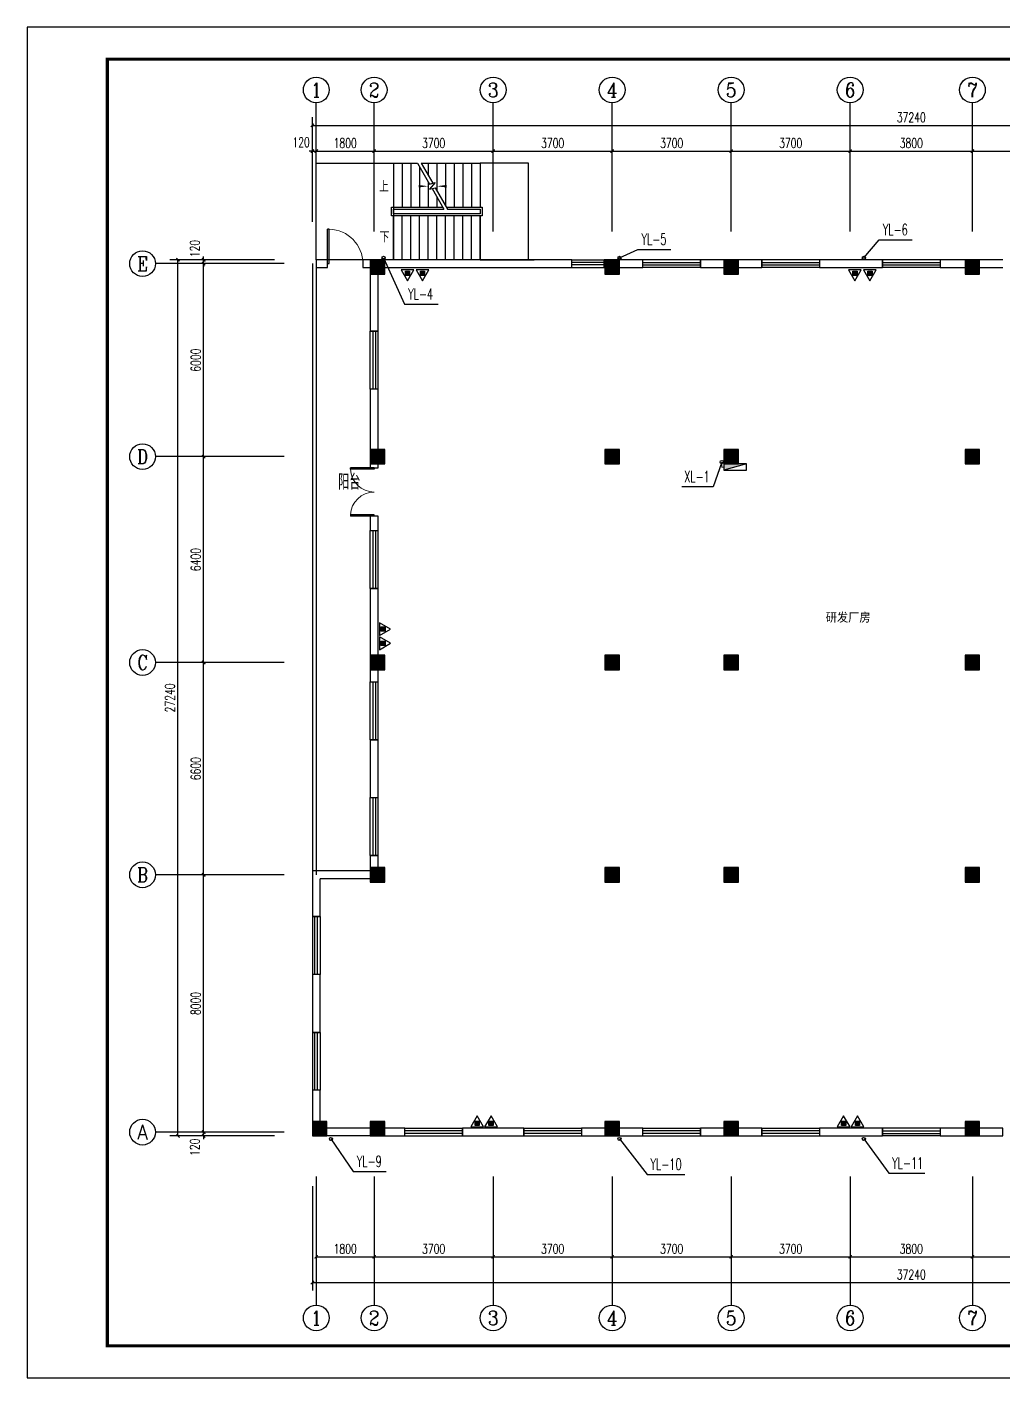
# Model space of a CAD drawing. Extents: x 343352 to 417652, y 770641 to 1036530.
# Drawn here: x 343352 to 373694, y 949831 to 991831 of the extents above; entities that cross this region are included whole.
import ezdxf
from ezdxf.enums import TextEntityAlignment as Align

# ---------------------------------------------------------------- set-up
doc = ezdxf.new("R2010")
doc.units = 0
doc.header["$LTSCALE"] = 1000
doc.header["$MEASUREMENT"] = 0
doc.linetypes.add('PHANTOM2', pattern=[1.25, 0.625, -0.125, 0.125, -0.125, 0.125, -0.125])
for name, color, linetype in [('46', 7, 'Continuous'), ('AXIS', 3, 'Continuous'), ('AXIS_TEXT', 7, 'Continuous'), ('COLUMN', 9, 'Continuous'), ('DIM_SYMB', 3, 'Continuous'), ('DIM_消防', 3, 'Continuous'), ('DIM_雨水', 3, 'Continuous'), ('EQUIP_消火栓', 7, 'Continuous'), ('EQUIP_消防', 7, 'Continuous'), ('PUB_HATCH', 8, 'Continuous'), ('PUB_TEXT', 7, 'Continuous'), ('PUB_TITLE', 4, 'Continuous'), ('STAIR', 2, 'Continuous'), ('VPIPE-消防', 1, 'Continuous'), ('VPIPE-雨水', 4, 'Continuous'), ('WALL', 9, 'Continuous'), ('WINDOW', 4, 'Continuous')]:
    doc.layers.add(name, color=color, linetype=linetype)
doc.layers.add('PIPE-消防', color=1, linetype='PHANTOM2', lineweight=50)
doc.styles.add('-黑体', font='msyh.ttf', dxfattribs={"width": 0.8})
doc.styles.add('_TCH_AXIS', font='COMPLEX', dxfattribs={"bigfont": 'GBCBIG'})
doc.styles.add('_TCH_DIM', font='SIMPLEX', dxfattribs={"bigfont": 'GBCBIG'})
doc.styles.add('_TCH_DIM_T3', font='SIMPLEX', dxfattribs={"width": 0.705882, "bigfont": 'GBCBIG'})
doc.styles.add('_TWT_SERIAL', font='COMPLEX', dxfattribs={"width": 0.8, "height": 3.5, "bigfont": 'HZTXT'})
doc.styles.add('COMPLEX', font='COMPLEX')
doc.styles.get("Standard").update_dxf_attribs({"font": 'gbenor.shx', "bigfont": 'gbcbig.shx'})
doc.dimstyles.new('_TCH_ARCH&&100', dxfattribs={"dimtxt": 297.5, "dimasz": 100, "dimexe": 250, "dimexo": 300, "dimgap": 100, "dimtad": 1, "dimdec": 0, "dimzin": 0, "dimdsep": 46, "dimtxsty": '_TCH_DIM_T3', "dimblk": 'ARCHTICK', "dimcen": 0.09, "dimclrt": 7, "dimazin": 2, "dimtfac": 1, "dimtdec": 0, "dimtix": 1, "dimtmove": 2, "dimatfit": 3, "dimfxl": 0, "dimtolj": 1, "dimtzin": 0, "dimarcsym": 0})

# ---------------------------------------------------------------- blocks, each defined once
blk = doc.blocks.new('_ArchTick')
at = {"color": 0, "linetype": 'ByBlock', "const_width": 0.4}
blk.add_lwpolyline([(-0.5, -0.5), (0.5, 0.5)], dxfattribs=at)
blk = doc.blocks.new('*D84')
at = {"layer": 'AXIS', "color": 0, "lineweight": -2}
for p, q in [((351044, 957474), (348594, 957474)), ((351044, 957354), (348594, 957354)), ((348844, 957474), (348844, 957574)), ((348844, 957354), (348844, 957474)), ((348844, 957354), (348844, 957254))]:
    blk.add_line(p, q, dxfattribs=at)
at = {"layer": 'Defpoints', "color": 0}
for p in [(348844, 957474), (351344, 957474), (351344, 957354)]:
    blk.add_point(p, dxfattribs=at)
at = {"layer": 'AXIS', "color": 0, "lineweight": -2, "xscale": 100, "yscale": 100, "zscale": 100}
for p, rotation in [((348844, 957474), 270), ((348844, 957354), 90)]:
    blk.add_blockref('_ArchTick', p, dxfattribs=dict(at, rotation=rotation))
at = {"layer": 'AXIS', "color": 7, "insert": (348569, 957004), "char_height": 297.5, "attachment_point": 5, "rotation": 90, "style": '_TCH_DIM_T3'}
blk.add_mtext('\\A1;120', dxfattribs=at)
blk = doc.blocks.new('*D85')
at = {"layer": 'AXIS', "color": 0, "lineweight": -2}
for p, q in [((351044, 965474), (348594, 965474)), ((348844, 957474), (348844, 965474)), ((351044, 957474), (348594, 957474))]:
    blk.add_line(p, q, dxfattribs=at)
at = {"layer": 'Defpoints', "color": 0}
for p in [(348844, 965474), (351344, 965474), (351344, 957474)]:
    blk.add_point(p, dxfattribs=at)
at = {"layer": 'AXIS', "color": 0, "lineweight": -2, "xscale": 100, "yscale": 100, "zscale": 100}
for p, rotation in [((348844, 965474), 90), ((348844, 957474), 270)]:
    blk.add_blockref('_ArchTick', p, dxfattribs=dict(at, rotation=rotation))
at = {"layer": 'AXIS', "color": 7, "insert": (348596, 961474), "char_height": 297.5, "attachment_point": 5, "rotation": 90, "style": '_TCH_DIM_T3'}
blk.add_mtext('\\A1;8000', dxfattribs=at)
blk = doc.blocks.new('*D86')
at = {"layer": 'AXIS', "color": 0, "lineweight": -2}
for p, q in [((351044, 972074), (348594, 972074)), ((348844, 965474), (348844, 972074)), ((351044, 965474), (348594, 965474))]:
    blk.add_line(p, q, dxfattribs=at)
at = {"layer": 'Defpoints', "color": 0}
for p in [(348844, 972074), (351344, 972074), (351344, 965474)]:
    blk.add_point(p, dxfattribs=at)
at = {"layer": 'AXIS', "color": 0, "lineweight": -2, "xscale": 100, "yscale": 100, "zscale": 100}
for p, rotation in [((348844, 972074), 90), ((348844, 965474), 270)]:
    blk.add_blockref('_ArchTick', p, dxfattribs=dict(at, rotation=rotation))
at = {"layer": 'AXIS', "color": 7, "insert": (348596, 968774), "char_height": 297.5, "attachment_point": 5, "rotation": 90, "style": '_TCH_DIM_T3'}
blk.add_mtext('\\A1;6600', dxfattribs=at)
blk = doc.blocks.new('*D87')
at = {"layer": 'AXIS', "color": 0, "lineweight": -2}
for p, q in [((351044, 978474), (348594, 978474)), ((348844, 972074), (348844, 978474)), ((351044, 972074), (348594, 972074))]:
    blk.add_line(p, q, dxfattribs=at)
at = {"layer": 'Defpoints', "color": 0}
for p in [(348844, 978474), (351344, 978474), (351344, 972074)]:
    blk.add_point(p, dxfattribs=at)
at = {"layer": 'AXIS', "color": 0, "lineweight": -2, "xscale": 100, "yscale": 100, "zscale": 100}
for p, rotation in [((348844, 978474), 90), ((348844, 972074), 270)]:
    blk.add_blockref('_ArchTick', p, dxfattribs=dict(at, rotation=rotation))
at = {"layer": 'AXIS', "color": 7, "insert": (348596, 975274), "char_height": 297.5, "attachment_point": 5, "rotation": 90, "style": '_TCH_DIM_T3'}
blk.add_mtext('\\A1;6400', dxfattribs=at)
blk = doc.blocks.new('*D88')
at = {"layer": 'AXIS', "color": 0, "lineweight": -2}
for p, q in [((351044, 984474), (348594, 984474)), ((348844, 978474), (348844, 984474)), ((351044, 978474), (348594, 978474))]:
    blk.add_line(p, q, dxfattribs=at)
at = {"layer": 'Defpoints', "color": 0}
for p in [(348844, 984474), (351344, 984474), (351344, 978474)]:
    blk.add_point(p, dxfattribs=at)
at = {"layer": 'AXIS', "color": 0, "lineweight": -2, "xscale": 100, "yscale": 100, "zscale": 100}
for p, rotation in [((348844, 984474), 90), ((348844, 978474), 270)]:
    blk.add_blockref('_ArchTick', p, dxfattribs=dict(at, rotation=rotation))
at = {"layer": 'AXIS', "color": 7, "insert": (348596, 981474), "char_height": 297.5, "attachment_point": 5, "rotation": 90, "style": '_TCH_DIM_T3'}
blk.add_mtext('\\A1;6000', dxfattribs=at)
blk = doc.blocks.new('*D89')
at = {"layer": 'AXIS', "color": 0, "lineweight": -2}
for p, q in [((351044, 984594), (348594, 984594)), ((348844, 984594), (348844, 984694)), ((348844, 984474), (348844, 984594)), ((351044, 984474), (348594, 984474)), ((348844, 984474), (348844, 984374))]:
    blk.add_line(p, q, dxfattribs=at)
at = {"layer": 'Defpoints', "color": 0}
for p in [(348844, 984594), (351344, 984594), (351344, 984474)]:
    blk.add_point(p, dxfattribs=at)
at = {"layer": 'AXIS', "color": 0, "lineweight": -2, "xscale": 100, "yscale": 100, "zscale": 100}
for p, rotation in [((348844, 984594), 270), ((348844, 984474), 90)]:
    blk.add_blockref('_ArchTick', p, dxfattribs=dict(at, rotation=rotation))
at = {"layer": 'AXIS', "color": 7, "insert": (348569, 984944), "char_height": 297.5, "attachment_point": 5, "rotation": 90, "style": '_TCH_DIM_T3'}
blk.add_mtext('\\A1;120', dxfattribs=at)
blk = doc.blocks.new('*D90')
at = {"layer": 'AXIS', "color": 0, "lineweight": -2}
for p, q in [((351044, 984594), (347794, 984594)), ((348044, 957354), (348044, 984594)), ((351044, 957354), (347794, 957354))]:
    blk.add_line(p, q, dxfattribs=at)
at = {"layer": 'Defpoints', "color": 0}
for p in [(348044, 984594), (351344, 984594), (351344, 957354)]:
    blk.add_point(p, dxfattribs=at)
at = {"layer": 'AXIS', "color": 0, "lineweight": -2, "xscale": 100, "yscale": 100, "zscale": 100}
for p, rotation in [((348044, 984594), 90), ((348044, 957354), 270)]:
    blk.add_blockref('_ArchTick', p, dxfattribs=dict(at, rotation=rotation))
at = {"layer": 'AXIS', "color": 7, "insert": (347796, 970974), "char_height": 297.5, "attachment_point": 5, "rotation": 90, "style": '_TCH_DIM_T3'}
blk.add_mtext('\\A1;27240', dxfattribs=at)
blk = doc.blocks.new('*D91')
at = {"layer": 'AXIS', "color": 0, "lineweight": -2}
for p, q in [((352224, 987974), (352124, 987974)), ((352224, 985774), (352224, 988224)), ((352224, 987974), (352344, 987974)), ((352344, 985774), (352344, 988224)), ((352344, 987974), (352444, 987974))]:
    blk.add_line(p, q, dxfattribs=at)
at = {"layer": 'Defpoints', "color": 0}
for p in [(352344, 987974), (352224, 985474), (352344, 985474)]:
    blk.add_point(p, dxfattribs=at)
at = {"layer": 'AXIS', "color": 0, "lineweight": -2, "xscale": 100, "yscale": 100, "zscale": 100}
blk.add_blockref('_ArchTick', (352224, 987974), dxfattribs=at)
at = {"layer": 'AXIS', "color": 0, "lineweight": -2, "xscale": 100, "yscale": 100, "zscale": 100, "rotation": 180}
blk.add_blockref('_ArchTick', (352344, 987974), dxfattribs=at)
at = {"layer": 'AXIS', "color": 7, "insert": (351874, 988249), "char_height": 297.5, "attachment_point": 5, "style": '_TCH_DIM_T3'}
blk.add_mtext('\\A1;120', dxfattribs=at)
blk = doc.blocks.new('*D92')
at = {"layer": 'AXIS', "color": 0, "lineweight": -2}
for p, q in [((352344, 985774), (352344, 988224)), ((352344, 987974), (354144, 987974)), ((354144, 985774), (354144, 988224))]:
    blk.add_line(p, q, dxfattribs=at)
at = {"layer": 'Defpoints', "color": 0}
for p in [(354144, 987974), (352344, 985474), (354144, 985474)]:
    blk.add_point(p, dxfattribs=at)
at = {"layer": 'AXIS', "color": 0, "lineweight": -2, "xscale": 100, "yscale": 100, "zscale": 100, "rotation": 180}
blk.add_blockref('_ArchTick', (352344, 987974), dxfattribs=at)
at = {"layer": 'AXIS', "color": 0, "lineweight": -2, "xscale": 100, "yscale": 100, "zscale": 100}
blk.add_blockref('_ArchTick', (354144, 987974), dxfattribs=at)
at = {"layer": 'AXIS', "color": 7, "insert": (353244, 988223), "char_height": 297.5, "attachment_point": 5, "style": '_TCH_DIM_T3'}
blk.add_mtext('\\A1;1800', dxfattribs=at)
blk = doc.blocks.new('*D93')
at = {"layer": 'AXIS', "color": 0, "lineweight": -2}
for p, q in [((354144, 985774), (354144, 988224)), ((354144, 987974), (357844, 987974)), ((357844, 985774), (357844, 988224))]:
    blk.add_line(p, q, dxfattribs=at)
at = {"layer": 'Defpoints', "color": 0}
for p in [(357844, 987974), (354144, 985474), (357844, 985474)]:
    blk.add_point(p, dxfattribs=at)
at = {"layer": 'AXIS', "color": 0, "lineweight": -2, "xscale": 100, "yscale": 100, "zscale": 100, "rotation": 180}
blk.add_blockref('_ArchTick', (354144, 987974), dxfattribs=at)
at = {"layer": 'AXIS', "color": 0, "lineweight": -2, "xscale": 100, "yscale": 100, "zscale": 100}
blk.add_blockref('_ArchTick', (357844, 987974), dxfattribs=at)
at = {"layer": 'AXIS', "color": 7, "insert": (355994, 988223), "char_height": 297.5, "attachment_point": 5, "style": '_TCH_DIM_T3'}
blk.add_mtext('\\A1;3700', dxfattribs=at)
blk = doc.blocks.new('*D94')
at = {"layer": 'AXIS', "color": 0, "lineweight": -2}
for p, q in [((357844, 985774), (357844, 988224)), ((357844, 987974), (361544, 987974)), ((361544, 985774), (361544, 988224))]:
    blk.add_line(p, q, dxfattribs=at)
at = {"layer": 'Defpoints', "color": 0}
for p in [(361544, 987974), (357844, 985474), (361544, 985474)]:
    blk.add_point(p, dxfattribs=at)
at = {"layer": 'AXIS', "color": 0, "lineweight": -2, "xscale": 100, "yscale": 100, "zscale": 100, "rotation": 180}
blk.add_blockref('_ArchTick', (357844, 987974), dxfattribs=at)
at = {"layer": 'AXIS', "color": 0, "lineweight": -2, "xscale": 100, "yscale": 100, "zscale": 100}
blk.add_blockref('_ArchTick', (361544, 987974), dxfattribs=at)
at = {"layer": 'AXIS', "color": 7, "insert": (359694, 988223), "char_height": 297.5, "attachment_point": 5, "style": '_TCH_DIM_T3'}
blk.add_mtext('\\A1;3700', dxfattribs=at)
blk = doc.blocks.new('*D95')
at = {"layer": 'AXIS', "color": 0, "lineweight": -2}
for p, q in [((361544, 985774), (361544, 988224)), ((361544, 987974), (365244, 987974)), ((365244, 985774), (365244, 988224))]:
    blk.add_line(p, q, dxfattribs=at)
at = {"layer": 'Defpoints', "color": 0}
for p in [(365244, 987974), (361544, 985474), (365244, 985474)]:
    blk.add_point(p, dxfattribs=at)
at = {"layer": 'AXIS', "color": 0, "lineweight": -2, "xscale": 100, "yscale": 100, "zscale": 100, "rotation": 180}
blk.add_blockref('_ArchTick', (361544, 987974), dxfattribs=at)
at = {"layer": 'AXIS', "color": 0, "lineweight": -2, "xscale": 100, "yscale": 100, "zscale": 100}
blk.add_blockref('_ArchTick', (365244, 987974), dxfattribs=at)
at = {"layer": 'AXIS', "color": 7, "insert": (363394, 988223), "char_height": 297.5, "attachment_point": 5, "style": '_TCH_DIM_T3'}
blk.add_mtext('\\A1;3700', dxfattribs=at)
blk = doc.blocks.new('*D96')
at = {"layer": 'AXIS', "color": 0, "lineweight": -2}
for p, q in [((365244, 985774), (365244, 988224)), ((365244, 987974), (368944, 987974)), ((368944, 985774), (368944, 988224))]:
    blk.add_line(p, q, dxfattribs=at)
at = {"layer": 'Defpoints', "color": 0}
for p in [(368944, 987974), (365244, 985474), (368944, 985474)]:
    blk.add_point(p, dxfattribs=at)
at = {"layer": 'AXIS', "color": 0, "lineweight": -2, "xscale": 100, "yscale": 100, "zscale": 100, "rotation": 180}
blk.add_blockref('_ArchTick', (365244, 987974), dxfattribs=at)
at = {"layer": 'AXIS', "color": 0, "lineweight": -2, "xscale": 100, "yscale": 100, "zscale": 100}
blk.add_blockref('_ArchTick', (368944, 987974), dxfattribs=at)
at = {"layer": 'AXIS', "color": 7, "insert": (367094, 988223), "char_height": 297.5, "attachment_point": 5, "style": '_TCH_DIM_T3'}
blk.add_mtext('\\A1;3700', dxfattribs=at)
blk = doc.blocks.new('*D97')
at = {"layer": 'AXIS', "color": 0, "lineweight": -2}
for p, q in [((368944, 985774), (368944, 988224)), ((368944, 987974), (372744, 987974)), ((372744, 985774), (372744, 988224))]:
    blk.add_line(p, q, dxfattribs=at)
at = {"layer": 'Defpoints', "color": 0}
for p in [(372744, 987974), (368944, 985474), (372744, 985474)]:
    blk.add_point(p, dxfattribs=at)
at = {"layer": 'AXIS', "color": 0, "lineweight": -2, "xscale": 100, "yscale": 100, "zscale": 100, "rotation": 180}
blk.add_blockref('_ArchTick', (368944, 987974), dxfattribs=at)
at = {"layer": 'AXIS', "color": 0, "lineweight": -2, "xscale": 100, "yscale": 100, "zscale": 100}
blk.add_blockref('_ArchTick', (372744, 987974), dxfattribs=at)
at = {"layer": 'AXIS', "color": 7, "insert": (370844, 988223), "char_height": 297.5, "attachment_point": 5, "style": '_TCH_DIM_T3'}
blk.add_mtext('\\A1;3800', dxfattribs=at)
blk = doc.blocks.new('*D98')
at = {"layer": 'AXIS', "color": 0, "lineweight": -2}
for p, q in [((372744, 985774), (372744, 988224)), ((372744, 987974), (376444, 987974)), ((376444, 985774), (376444, 988224))]:
    blk.add_line(p, q, dxfattribs=at)
at = {"layer": 'Defpoints', "color": 0}
for p in [(376444, 987974), (372744, 985474), (376444, 985474)]:
    blk.add_point(p, dxfattribs=at)
at = {"layer": 'AXIS', "color": 0, "lineweight": -2, "xscale": 100, "yscale": 100, "zscale": 100, "rotation": 180}
blk.add_blockref('_ArchTick', (372744, 987974), dxfattribs=at)
at = {"layer": 'AXIS', "color": 0, "lineweight": -2, "xscale": 100, "yscale": 100, "zscale": 100}
blk.add_blockref('_ArchTick', (376444, 987974), dxfattribs=at)
at = {"layer": 'AXIS', "color": 7, "insert": (374594, 988223), "char_height": 297.5, "attachment_point": 5, "style": '_TCH_DIM_T3'}
blk.add_mtext('\\A1;3700', dxfattribs=at)
blk = doc.blocks.new('*D104')
at = {"layer": 'AXIS', "color": 0, "lineweight": -2}
for p, q in [((352224, 985774), (352224, 989024)), ((352224, 988774), (389464, 988774)), ((389464, 985774), (389464, 989024))]:
    blk.add_line(p, q, dxfattribs=at)
at = {"layer": 'Defpoints', "color": 0}
for p in [(389464, 988774), (352224, 985474), (389464, 985474)]:
    blk.add_point(p, dxfattribs=at)
at = {"layer": 'AXIS', "color": 0, "lineweight": -2, "xscale": 100, "yscale": 100, "zscale": 100, "rotation": 180}
blk.add_blockref('_ArchTick', (352224, 988774), dxfattribs=at)
at = {"layer": 'AXIS', "color": 0, "lineweight": -2, "xscale": 100, "yscale": 100, "zscale": 100}
blk.add_blockref('_ArchTick', (389464, 988774), dxfattribs=at)
at = {"layer": 'AXIS', "color": 7, "insert": (370844, 989023), "char_height": 297.5, "attachment_point": 5, "style": '_TCH_DIM_T3'}
blk.add_mtext('\\A1;37240', dxfattribs=at)
blk = doc.blocks.new('*D105')
at = {"layer": 'AXIS', "color": 0, "lineweight": -2}
for p, q in [((352344, 955797), (352344, 953347)), ((354144, 955797), (354144, 953347)), ((352344, 953597), (354144, 953597))]:
    blk.add_line(p, q, dxfattribs=at)
at = {"layer": 'Defpoints', "color": 0}
for p in [(352344, 956097), (354144, 956097), (354144, 953597)]:
    blk.add_point(p, dxfattribs=at)
at = {"layer": 'AXIS', "color": 0, "lineweight": -2, "xscale": 100, "yscale": 100, "zscale": 100, "rotation": 180}
blk.add_blockref('_ArchTick', (352344, 953597), dxfattribs=at)
at = {"layer": 'AXIS', "color": 0, "lineweight": -2, "xscale": 100, "yscale": 100, "zscale": 100}
blk.add_blockref('_ArchTick', (354144, 953597), dxfattribs=at)
at = {"layer": 'AXIS', "color": 7, "insert": (353244, 953845), "char_height": 297.5, "attachment_point": 5, "style": '_TCH_DIM_T3'}
blk.add_mtext('\\A1;1800', dxfattribs=at)
blk = doc.blocks.new('*D106')
at = {"layer": 'AXIS', "color": 0, "lineweight": -2}
for p, q in [((354144, 955797), (354144, 953347)), ((357844, 955797), (357844, 953347)), ((354144, 953597), (357844, 953597))]:
    blk.add_line(p, q, dxfattribs=at)
at = {"layer": 'Defpoints', "color": 0}
for p in [(354144, 956097), (357844, 956097), (357844, 953597)]:
    blk.add_point(p, dxfattribs=at)
at = {"layer": 'AXIS', "color": 0, "lineweight": -2, "xscale": 100, "yscale": 100, "zscale": 100, "rotation": 180}
blk.add_blockref('_ArchTick', (354144, 953597), dxfattribs=at)
at = {"layer": 'AXIS', "color": 0, "lineweight": -2, "xscale": 100, "yscale": 100, "zscale": 100}
blk.add_blockref('_ArchTick', (357844, 953597), dxfattribs=at)
at = {"layer": 'AXIS', "color": 7, "insert": (355994, 953845), "char_height": 297.5, "attachment_point": 5, "style": '_TCH_DIM_T3'}
blk.add_mtext('\\A1;3700', dxfattribs=at)
blk = doc.blocks.new('*D107')
at = {"layer": 'AXIS', "color": 0, "lineweight": -2}
for p, q in [((357844, 955797), (357844, 953347)), ((361544, 955797), (361544, 953347)), ((357844, 953597), (361544, 953597))]:
    blk.add_line(p, q, dxfattribs=at)
at = {"layer": 'Defpoints', "color": 0}
for p in [(357844, 956097), (361544, 956097), (361544, 953597)]:
    blk.add_point(p, dxfattribs=at)
at = {"layer": 'AXIS', "color": 0, "lineweight": -2, "xscale": 100, "yscale": 100, "zscale": 100, "rotation": 180}
blk.add_blockref('_ArchTick', (357844, 953597), dxfattribs=at)
at = {"layer": 'AXIS', "color": 0, "lineweight": -2, "xscale": 100, "yscale": 100, "zscale": 100}
blk.add_blockref('_ArchTick', (361544, 953597), dxfattribs=at)
at = {"layer": 'AXIS', "color": 7, "insert": (359694, 953845), "char_height": 297.5, "attachment_point": 5, "style": '_TCH_DIM_T3'}
blk.add_mtext('\\A1;3700', dxfattribs=at)
blk = doc.blocks.new('*D108')
at = {"layer": 'AXIS', "color": 0, "lineweight": -2}
for p, q in [((361544, 955797), (361544, 953347)), ((365244, 955797), (365244, 953347)), ((361544, 953597), (365244, 953597))]:
    blk.add_line(p, q, dxfattribs=at)
at = {"layer": 'Defpoints', "color": 0}
for p in [(361544, 956097), (365244, 956097), (365244, 953597)]:
    blk.add_point(p, dxfattribs=at)
at = {"layer": 'AXIS', "color": 0, "lineweight": -2, "xscale": 100, "yscale": 100, "zscale": 100, "rotation": 180}
blk.add_blockref('_ArchTick', (361544, 953597), dxfattribs=at)
at = {"layer": 'AXIS', "color": 0, "lineweight": -2, "xscale": 100, "yscale": 100, "zscale": 100}
blk.add_blockref('_ArchTick', (365244, 953597), dxfattribs=at)
at = {"layer": 'AXIS', "color": 7, "insert": (363394, 953845), "char_height": 297.5, "attachment_point": 5, "style": '_TCH_DIM_T3'}
blk.add_mtext('\\A1;3700', dxfattribs=at)
blk = doc.blocks.new('*D109')
at = {"layer": 'AXIS', "color": 0, "lineweight": -2}
for p, q in [((365244, 955797), (365244, 953347)), ((368944, 955797), (368944, 953347)), ((365244, 953597), (368944, 953597))]:
    blk.add_line(p, q, dxfattribs=at)
at = {"layer": 'Defpoints', "color": 0}
for p in [(365244, 956097), (368944, 956097), (368944, 953597)]:
    blk.add_point(p, dxfattribs=at)
at = {"layer": 'AXIS', "color": 0, "lineweight": -2, "xscale": 100, "yscale": 100, "zscale": 100, "rotation": 180}
blk.add_blockref('_ArchTick', (365244, 953597), dxfattribs=at)
at = {"layer": 'AXIS', "color": 0, "lineweight": -2, "xscale": 100, "yscale": 100, "zscale": 100}
blk.add_blockref('_ArchTick', (368944, 953597), dxfattribs=at)
at = {"layer": 'AXIS', "color": 7, "insert": (367094, 953845), "char_height": 297.5, "attachment_point": 5, "style": '_TCH_DIM_T3'}
blk.add_mtext('\\A1;3700', dxfattribs=at)
blk = doc.blocks.new('*D110')
at = {"layer": 'AXIS', "color": 0, "lineweight": -2}
for p, q in [((368944, 955797), (368944, 953347)), ((372744, 955797), (372744, 953347)), ((368944, 953597), (372744, 953597))]:
    blk.add_line(p, q, dxfattribs=at)
at = {"layer": 'Defpoints', "color": 0}
for p in [(368944, 956097), (372744, 956097), (372744, 953597)]:
    blk.add_point(p, dxfattribs=at)
at = {"layer": 'AXIS', "color": 0, "lineweight": -2, "xscale": 100, "yscale": 100, "zscale": 100, "rotation": 180}
blk.add_blockref('_ArchTick', (368944, 953597), dxfattribs=at)
at = {"layer": 'AXIS', "color": 0, "lineweight": -2, "xscale": 100, "yscale": 100, "zscale": 100}
blk.add_blockref('_ArchTick', (372744, 953597), dxfattribs=at)
at = {"layer": 'AXIS', "color": 7, "insert": (370844, 953845), "char_height": 297.5, "attachment_point": 5, "style": '_TCH_DIM_T3'}
blk.add_mtext('\\A1;3800', dxfattribs=at)
blk = doc.blocks.new('*D111')
at = {"layer": 'AXIS', "color": 0, "lineweight": -2}
for p, q in [((372744, 955797), (372744, 953347)), ((376444, 955797), (376444, 953347)), ((372744, 953597), (376444, 953597))]:
    blk.add_line(p, q, dxfattribs=at)
at = {"layer": 'Defpoints', "color": 0}
for p in [(372744, 956097), (376444, 956097), (376444, 953597)]:
    blk.add_point(p, dxfattribs=at)
at = {"layer": 'AXIS', "color": 0, "lineweight": -2, "xscale": 100, "yscale": 100, "zscale": 100, "rotation": 180}
blk.add_blockref('_ArchTick', (372744, 953597), dxfattribs=at)
at = {"layer": 'AXIS', "color": 0, "lineweight": -2, "xscale": 100, "yscale": 100, "zscale": 100}
blk.add_blockref('_ArchTick', (376444, 953597), dxfattribs=at)
at = {"layer": 'AXIS', "color": 7, "insert": (374594, 953845), "char_height": 297.5, "attachment_point": 5, "style": '_TCH_DIM_T3'}
blk.add_mtext('\\A1;3700', dxfattribs=at)
blk = doc.blocks.new('*D117')
at = {"layer": 'AXIS', "color": 0, "lineweight": -2}
for p, q in [((352224, 955797), (352224, 952547)), ((389464, 955797), (389464, 952547)), ((352224, 952797), (389464, 952797))]:
    blk.add_line(p, q, dxfattribs=at)
at = {"layer": 'Defpoints', "color": 0}
for p in [(352224, 956097), (389464, 956097), (389464, 952797)]:
    blk.add_point(p, dxfattribs=at)
at = {"layer": 'AXIS', "color": 0, "lineweight": -2, "xscale": 100, "yscale": 100, "zscale": 100, "rotation": 180}
blk.add_blockref('_ArchTick', (352224, 952797), dxfattribs=at)
at = {"layer": 'AXIS', "color": 0, "lineweight": -2, "xscale": 100, "yscale": 100, "zscale": 100}
blk.add_blockref('_ArchTick', (389464, 952797), dxfattribs=at)
at = {"layer": 'AXIS', "color": 7, "insert": (370844, 953045), "char_height": 297.5, "attachment_point": 5, "style": '_TCH_DIM_T3'}
blk.add_mtext('\\A1;37240', dxfattribs=at)
blk = doc.blocks.new('$TCHSYS$WIN2D')
for p, q in [((-0.5, 0.5), (0.5, 0.5)), ((-0.5, 0.5), (-0.5, -0.5)), ((0.5, 0.5), (0.5, -0.5)), ((0.5, 0.167), (-0.5, 0.167)), ((0.5, -0.167), (-0.5, -0.167)), ((-0.5, -0.5), (0.5, -0.5))]:
    blk.add_line(p, q)
blk = doc.blocks.new('$DorLib2D$00000001')
for p, q in [((0.45, 0.975), (0.5, 0.975)), ((0.45, 0), (0.45, 0.975)), ((0.5, 0), (0.5, 0.975)), ((0.5, 0), (0.45, 0))]:
    blk.add_line(p, q)
at = {"lineweight": 13}
blk.add_arc((0.475, 0), 0.975, 91.4693, 180, dxfattribs=at)
blk = doc.blocks.new('$DorLib2D$00000002')
for p, q in [((-0.5, 0), (-0.5, 0.4875)), ((-0.475, 0.4875), (-0.5, 0.4875)), ((-0.475, 0), (-0.475, 0.4875)), ((0.475, 0), (0.475, 0.4875)), ((0.475, 0.4875), (0.5, 0.4875)), ((0.5, 0), (0.5, 0.4875)), ((-0.5, 0), (-0.475, 0)), ((0.5, 0), (0.475, 0))]:
    blk.add_line(p, q)
at = {"lineweight": 13}
for centre, start, end in [((-0.4875, 0), 0, 88.53072), ((0.4875, 0), 91.46928, 180)]:
    blk.add_arc(centre, 0.4875, start, end, dxfattribs=at)
blk = doc.blocks.new('_AXISO')
blk.add_circle((0, 0), 0.5)
at = {"layer": 'AXIS_TEXT', "style": 'COMPLEX', "width": 1.041667}
blk.add_attdef('A', text='', height=0.56, dxfattribs=at).set_placement((-0.25, -0.28), (0.25, -0.28), align=Align.FIT)
blk = doc.blocks.new('_FZH')
blk.add_lwpolyline([(-0.5, -0.5), (0.5, -0.5), (0.5, 0.5), (-0.5, 0.5)], close=True)
at = {"layer": 'PUB_HATCH'}
blk.add_solid([(-0.5, -0.5), (0.5, -0.5), (-0.5, 0.5), (0.5, 0.5)], dxfattribs=at)
blk = doc.blocks.new('$TwtSys$00000434')
for p, q in [((-0.5, 0.5), (-0.5, -0.5)), ((-0.5, -0.5), (0.5, 0.5)), ((0.5, 0.5), (-0.5, 0.5)), ((0.5, -0.5), (0.5, 0.5)), ((-0.5, -0.5), (0.5, -0.5))]:
    blk.add_line(p, q)
blk.add_solid([(0.5, -0.5), (0.5, 0.5), (-0.5, -0.5)])
blk = doc.blocks.new('$ATTACHMENT$00000214')
h = blk.add_hatch()
h.set_pattern_fill('ANSI31', color=256, scale=200, style=0)
h.set_pattern_definition([(45, (-38543.802, -6842.639), (-17.67767, 17.67767), [])])
h.paths.add_polyline_path([(-65, 2), (65, 2), (65, -128), (-65, -128)])
for points in [[(0, 172), (-198, -172), (198, -172)], [(-65, 2), (65, 2), (65, -128), (-65, -128)]]:
    blk.add_lwpolyline(points, close=True)

msp = doc.modelspace()

# ---------------------------------------------------------------- hatches: boundary and pattern name
at = {"layer": 'PIPE-消防'}
for points in [[(364951.8, 978149), (364934.3, 978149), (364934.3, 978131.5)], [(364951.8, 978149), (364951.8, 978131.5), (364934.3, 978131.5)]]:
    msp.add_hatch(color=256, dxfattribs=at).paths.add_polyline_path(points)

# ---------------------------------------------------------------- linework, layer by layer
msp.add_line((357614.3, 984594), (359114.3, 984594))
msp.add_lwpolyline([(352344.3, 984594), (352344.3, 987594), (354744.3, 987594), (354744.3, 984594)], close=True)
for points in [[(352224.3, 984474), (352224.3, 965354)], [(352344.3, 984474), (352344.3, 965474)]]:
    msp.add_lwpolyline(points)
at = {"layer": 'AXIS'}
for p, q in [((352344.3, 985474), (352344.3, 989474)), ((354144.3, 985474), (354144.3, 989474)), ((357844.3, 985474), (357844.3, 989474)), ((361544.3, 985474), (361544.3, 989474)), ((365244.3, 985474), (365244.3, 989474)), ((368944.3, 985474), (368944.3, 989474)), ((372744.3, 985474), (372744.3, 989474)), ((351344.3, 984474), (347344.3, 984474)), ((351344.3, 978474), (347344.3, 978474)), ((351344.3, 972074), (347344.3, 972074)), ((351344.3, 965474), (347344.3, 965474)), ((351344.3, 957474), (347344.3, 957474)), ((352344.3, 956096.5), (352344.3, 952096.5)), ((354144.3, 956096.5), (354144.3, 952096.5)), ((357844.3, 956096.5), (357844.3, 952096.5)), ((361544.3, 956096.5), (361544.3, 952096.5)), ((365244.3, 956096.5), (365244.3, 952096.5)), ((368944.3, 956096.5), (368944.3, 952096.5)), ((372744.3, 956096.5), (372744.3, 952096.5))]:
    msp.add_line(p, q, dxfattribs=at)
at = {"layer": 'DIM_SYMB'}
for points in [[(354609.3, 986881.5, 0, 0, 0), (355824.3, 986881.5, 0, 80, 0), (355524.3, 986881.5, 0, 0, 0)], [(354609.3, 985306.5, 0, 0, 0), (358194.3, 985306.5, 0, 0, 0), (358194.3, 986881.5, 0, 0, 0), (356094.3, 986881.5, 0, 80, 0), (356394.3, 986881.5, 0, 0, 0)]]:
    msp.add_lwpolyline(points, format="xyseb", dxfattribs=at)
at = {"layer": 'DIM_消防'}
for p, q in [((364951.8, 978305.1), (364680.9, 977538.3)), ((364680.9, 977538.3), (363712.1, 977538.3))]:
    msp.add_line(p, q, dxfattribs=at)
at = {"layer": 'DIM_雨水'}
for p, q in [((361772.5, 984654.4), (362343.5, 984918.7)), ((362343.5, 984918.7), (363369.7, 984918.7)), ((369371.3, 984654.4), (369843.2, 985217.2)), ((369843.2, 985217.2), (370869.3, 985217.2)), ((354437.8, 984654.4), (355088.1, 983214.7)), ((355088.1, 983214.7), (356133.7, 983214.7)), ((352802.3, 957261.1), (353491.8, 956251.1)), ((361772.5, 957261.1), (362632.1, 956161.5)), ((369371.3, 957261.1), (370142.9, 956195)), ((353491.8, 956251.1), (354518, 956251.1)), ((362632.1, 956161.5), (363806.2, 956161.5)), ((370142.9, 956195), (371267, 956195))]:
    msp.add_line(p, q, dxfattribs=at)
at = {"layer": 'PIPE-消防', "const_width": 35}
for points in [[(364951.8, 978255.1), (364951.8, 978149)], [(364951.8, 978149), (365019.3, 978149)]]:
    msp.add_lwpolyline(points, dxfattribs=at)
at = {"layer": 'PUB_TITLE'}
msp.add_lwpolyline([(343352.5, 949830.9), (402752.5, 949830.9), (402752.5, 991830.9), (343352.5, 991830.9)], close=True, dxfattribs=at)
at = {"layer": 'PUB_TITLE', "const_width": 100}
msp.add_lwpolyline([(345852.5, 950830.9), (401752.5, 950830.9), (401752.5, 990830.9), (345852.5, 990830.9)], close=True, dxfattribs=at)
at = {"layer": 'STAIR'}
for p, q in [((354744.3, 987594), (355490.3, 987594)), ((354744.3, 987594), (354744.3, 986229)), ((355014.3, 987594), (355014.3, 986229)), ((355284.3, 987594), (355284.3, 986229)), ((355490.3, 987594), (355864.4, 986945.9)), ((355554.3, 987483), (355554.3, 986229)), ((355605.7, 987594), (357444.3, 987594)), ((355605.7, 987594), (355964.4, 986972.7)), ((355824.3, 987594), (355824.3, 987215.4)), ((356094.3, 987594), (356094.3, 986747.7)), ((356364.3, 987594), (356364.3, 986280)), ((356634.3, 987594), (356634.3, 986229)), ((356904.3, 987594), (356904.3, 986229)), ((357174.3, 987594), (357174.3, 986229)), ((357444.3, 987594), (357444.3, 986229)), ((358944.3, 987594), (357444.3, 987594)), ((357444.3, 987594), (357444.3, 986229)), ((358944.3, 984594), (358944.3, 987594)), ((355824.3, 987015.4), (355824.3, 986229)), ((356036.8, 986992.1), (355863.9, 986786.1)), ((355863.9, 986786.1), (356044.3, 986834.4)), ((355864.4, 986945.9), (356036.8, 986992.1)), ((355944.3, 986807.6), (356313, 986169)), ((356044.3, 986834.4), (356428.4, 986169)), ((354684.3, 985959), (354684.3, 986229)), ((354684.3, 986229), (356278.3, 986229)), ((354744.3, 986169), (356313, 986169)), ((354744.3, 986019), (354744.3, 986169)), ((354744.3, 986169), (356313, 986169)), ((354744.3, 986169), (354744.3, 986019)), ((356094.3, 986547.7), (356094.3, 986229)), ((356393.8, 986229), (357504.3, 986229)), ((356428.4, 986169), (357444.3, 986169)), ((356428.4, 986169), (357444.3, 986169)), ((357444.3, 986169), (357444.3, 986019)), ((357444.3, 986169), (357444.3, 986019)), ((357504.3, 986229), (357504.3, 985959)), ((357504.3, 985959), (354684.3, 985959)), ((357444.3, 986019), (354744.3, 986019)), ((357444.3, 986019), (354744.3, 986019)), ((354744.3, 984594), (354744.3, 985959)), ((355014.3, 984594), (355014.3, 985959)), ((355284.3, 984594), (355284.3, 985959)), ((355554.3, 984594), (355554.3, 985959)), ((355824.3, 984594), (355824.3, 985959)), ((356094.3, 984594), (356094.3, 985959)), ((356364.3, 984594), (356364.3, 985959)), ((356634.3, 984594), (356634.3, 985959)), ((356904.3, 984594), (356904.3, 985959)), ((357174.3, 984594), (357174.3, 985959)), ((357444.3, 984594), (357444.3, 985959)), ((357444.3, 985959), (357444.3, 984594)), ((357444.3, 984594), (354744.3, 984594)), ((357444.3, 984594), (358944.3, 984594))]:
    msp.add_line(p, q, dxfattribs=at)
at = {"layer": 'VPIPE-消防'}
msp.add_circle((364951.8, 978305.1), 50, dxfattribs=at)
at = {"layer": 'VPIPE-雨水'}
for centre in [(354437.8, 984654.4), (361772.5, 984654.4), (369371.3, 984654.4), (352802.3, 957261.1), (361772.5, 957261.1), (369371.3, 957261.1)]:
    msp.add_circle(centre, 50, dxfattribs=at)
at = {"layer": 'WALL'}
for p, q in [((352694.3, 984594), (352344.3, 984594)), ((352344.3, 984594), (352344.3, 984354)), ((352694.3, 984354), (352694.3, 984594)), ((354024.3, 984594), (353794.3, 984594)), ((353794.3, 984594), (353794.3, 984354)), ((360294.3, 984594), (354474.3, 984594)), ((360294.3, 984354), (360294.3, 984594)), ((361319.3, 984594), (361294.3, 984594)), ((361294.3, 984594), (361294.3, 984354)), ((362494.3, 984594), (361769.3, 984594)), ((362494.3, 984354), (362494.3, 984594)), ((365019.3, 984594), (364294.3, 984594)), ((364294.3, 984594), (364294.3, 984354)), ((366194.3, 984594), (365469.3, 984594)), ((366194.3, 984354), (366194.3, 984594)), ((369944.3, 984594), (367994.3, 984594)), ((367994.3, 984594), (367994.3, 984354)), ((369944.3, 984354), (369944.3, 984594)), ((372519.3, 984594), (371744.3, 984594)), ((371744.3, 984594), (371744.3, 984354)), ((373694.3, 984594), (372969.3, 984594)), ((352344.3, 984354), (352694.3, 984354)), ((353794.3, 984354), (354024.3, 984354)), ((354024.3, 984144), (354024.3, 982374)), ((354264.3, 982374), (354264.3, 984144)), ((354474.3, 984354), (360294.3, 984354)), ((361294.3, 984354), (361319.3, 984354)), ((361769.3, 984354), (362494.3, 984354)), ((364294.3, 984354), (365019.3, 984354)), ((365469.3, 984354), (366194.3, 984354)), ((367994.3, 984354), (369944.3, 984354)), ((371744.3, 984354), (372519.3, 984354)), ((372969.3, 984354), (373694.3, 984354)), ((354024.3, 982374), (354264.3, 982374)), ((354264.3, 980574), (354024.3, 980574)), ((354024.3, 980574), (354024.3, 978699)), ((354264.3, 978699), (354264.3, 980574)), ((354024.3, 978249), (354024.3, 978124)), ((354264.3, 978124), (354264.3, 978249)), ((354024.3, 978124), (354264.3, 978124)), ((354264.3, 976624), (354024.3, 976624)), ((354024.3, 976624), (354024.3, 976174)), ((354264.3, 976174), (354264.3, 976624)), ((354024.3, 976174), (354264.3, 976174)), ((354264.3, 974374), (354024.3, 974374)), ((354024.3, 974374), (354024.3, 972299)), ((354264.3, 972299), (354264.3, 974374)), ((354024.3, 971849), (354024.3, 971474)), ((354024.3, 971474), (354264.3, 971474)), ((354264.3, 971474), (354264.3, 971849)), ((354264.3, 969674), (354024.3, 969674)), ((354024.3, 969674), (354024.3, 967874)), ((354264.3, 967874), (354264.3, 969674)), ((354024.3, 967874), (354264.3, 967874)), ((354264.3, 966074), (354024.3, 966074)), ((354024.3, 966074), (354024.3, 965699)), ((354264.3, 965699), (354264.3, 966074)), ((354024.3, 965594), (352224.3, 965594)), ((352224.3, 965594), (352224.3, 964174)), ((354024.3, 965354), (352464.3, 965354)), ((352464.3, 964174), (352464.3, 965354)), ((352224.3, 964174), (352464.3, 964174)), ((352224.3, 962374), (352224.3, 960574)), ((352464.3, 962374), (352224.3, 962374)), ((352464.3, 960574), (352464.3, 962374)), ((352224.3, 960574), (352464.3, 960574)), ((352464.3, 958774), (352224.3, 958774)), ((352224.3, 958774), (352224.3, 957804)), ((352464.3, 957804), (352464.3, 958774)), ((354024.3, 957594), (352674.3, 957594)), ((354024.3, 957354), (352674.3, 957354)), ((355094.3, 957594), (354474.3, 957594)), ((354474.3, 957354), (355094.3, 957354)), ((355094.3, 957354), (355094.3, 957594)), ((358794.3, 957594), (356894.3, 957594)), ((356894.3, 957594), (356894.3, 957354)), ((356894.3, 957354), (358794.3, 957354)), ((358794.3, 957354), (358794.3, 957594)), ((361319.3, 957594), (360594.3, 957594)), ((360594.3, 957594), (360594.3, 957354)), ((360594.3, 957354), (361319.3, 957354)), ((362494.3, 957594), (361769.3, 957594)), ((361769.3, 957354), (362494.3, 957354)), ((362494.3, 957354), (362494.3, 957594)), ((365019.3, 957594), (364294.3, 957594)), ((364294.3, 957594), (364294.3, 957354)), ((364294.3, 957354), (365019.3, 957354)), ((366194.3, 957594), (365469.3, 957594)), ((365469.3, 957354), (366194.3, 957354)), ((366194.3, 957354), (366194.3, 957594)), ((369944.3, 957594), (367994.3, 957594)), ((367994.3, 957594), (367994.3, 957354)), ((367994.3, 957354), (369944.3, 957354)), ((369944.3, 957354), (369944.3, 957594)), ((372519.3, 957594), (371744.3, 957594)), ((371744.3, 957594), (371744.3, 957354)), ((371744.3, 957354), (372519.3, 957354)), ((373694.3, 957594), (372969.3, 957594)), ((372969.3, 957354), (373694.3, 957354)), ((373694.3, 957354), (373694.3, 957594))]:
    msp.add_line(p, q, dxfattribs=at)

# ---------------------------------------------------------------- block references
at = {"layer": 'AXIS'}
ref = msp.add_blockref('_AXISO', (352344.3, 989874), dxfattribs=dict(at, xscale=800, yscale=800, zscale=800))
ref.add_attrib('A', '1', dxfattribs={"layer": 'AXIS_TEXT', "height": 450.2, "style": '_TCH_AXIS', "width": 1.726397}).set_placement((352177.8, 989648.9), (352510.9, 989648.9), align=Align.FIT)
ref = msp.add_blockref('_AXISO', (354144.3, 989874), dxfattribs=dict(at, xscale=800, yscale=800, zscale=800))
ref.add_attrib('A', '2', dxfattribs={"layer": 'AXIS_TEXT', "height": 450.2, "style": '_TCH_AXIS', "width": 1.109827}).set_placement((353977.8, 989648.9), (354310.9, 989648.9), align=Align.FIT)
ref = msp.add_blockref('_AXISO', (357844.3, 989874), dxfattribs=dict(at, xscale=800, yscale=800, zscale=800))
ref.add_attrib('A', '3', dxfattribs={"layer": 'AXIS_TEXT', "height": 452, "style": '_TCH_AXIS', "width": 1.097143}).set_placement((357679, 989648), (358009.7, 989648), align=Align.FIT)
ref = msp.add_blockref('_AXISO', (361544.3, 989874), dxfattribs=dict(at, xscale=800, yscale=800, zscale=800))
ref.add_attrib('A', '4', dxfattribs={"layer": 'AXIS_TEXT', "height": 450.2, "style": '_TCH_AXIS', "width": 0.971098}).set_placement((361377.8, 989648.9), (361710.9, 989648.9), align=Align.FIT)
ref = msp.add_blockref('_AXISO', (365244.3, 989874), dxfattribs=dict(at, xscale=800, yscale=800, zscale=800))
ref.add_attrib('A', '5', dxfattribs={"layer": 'AXIS_TEXT', "height": 450.2, "style": '_TCH_AXIS', "width": 1.109827}).set_placement((365077.8, 989648.9), (365410.9, 989648.9), align=Align.FIT)
ref = msp.add_blockref('_AXISO', (368944.3, 989874), dxfattribs=dict(at, xscale=800, yscale=800, zscale=800))
ref.add_attrib('A', '6', dxfattribs={"layer": 'AXIS_TEXT', "height": 452, "style": '_TCH_AXIS', "width": 1.097143}).set_placement((368779, 989648), (369109.7, 989648), align=Align.FIT)
ref = msp.add_blockref('_AXISO', (372744.3, 989874), dxfattribs=dict(at, xscale=800, yscale=800, zscale=800))
ref.add_attrib('A', '7', dxfattribs={"layer": 'AXIS_TEXT', "height": 450.2, "style": '_TCH_AXIS', "width": 1.109827}).set_placement((372577.8, 989648.9), (372910.9, 989648.9), align=Align.FIT)
ref = msp.add_blockref('_AXISO', (346944.3, 984474), dxfattribs=dict(at, xscale=800, yscale=800, zscale=800))
ref.add_attrib('A', 'E', dxfattribs={"layer": 'AXIS_TEXT', "height": 448.3, "style": '_TCH_AXIS', "width": 0.982456}).set_placement((346776.6, 984249.9), (347112.1, 984249.9), align=Align.FIT)
ref = msp.add_blockref('_AXISO', (346944.3, 978474), dxfattribs=dict(at, xscale=800, yscale=800, zscale=800))
ref.add_attrib('A', 'D', dxfattribs={"layer": 'AXIS_TEXT', "height": 448.3, "style": '_TCH_AXIS', "width": 0.924665}).set_placement((346776.6, 978249.9), (347112.1, 978249.9), align=Align.FIT)
ref = msp.add_blockref('_AXISO', (346944.3, 972074), dxfattribs=dict(at, xscale=800, yscale=800, zscale=800))
ref.add_attrib('A', 'C', dxfattribs={"layer": 'AXIS_TEXT', "height": 452, "style": '_TCH_AXIS', "width": 1.024}).set_placement((346779, 971848), (347109.7, 971848), align=Align.FIT)
ref = msp.add_blockref('_AXISO', (346944.3, 965474), dxfattribs=dict(at, xscale=800, yscale=800, zscale=800))
ref.add_attrib('A', 'B', dxfattribs={"layer": 'AXIS_TEXT', "height": 448.3, "style": '_TCH_AXIS', "width": 0.924665}).set_placement((346776.6, 965249.9), (347112.1, 965249.9), align=Align.FIT)
ref = msp.add_blockref('_AXISO', (346944.3, 957474), dxfattribs=dict(at, xscale=800, yscale=800, zscale=800))
ref.add_attrib('A', 'A', dxfattribs={"layer": 'AXIS_TEXT', "height": 452.9, "style": '_TCH_AXIS', "width": 0.848485}).set_placement((346779.7, 957247.6), (347109, 957247.6), align=Align.FIT)
ref = msp.add_blockref('_AXISO', (352344.3, 951696.5), dxfattribs=dict(at, xscale=800, yscale=800, zscale=800))
ref.add_attrib('A', '1', dxfattribs={"layer": 'AXIS_TEXT', "height": 450.2, "style": '_TCH_AXIS', "width": 1.726397}).set_placement((352177.8, 951471.5), (352510.9, 951471.5), align=Align.FIT)
ref = msp.add_blockref('_AXISO', (354144.3, 951696.5), dxfattribs=dict(at, xscale=800, yscale=800, zscale=800))
ref.add_attrib('A', '2', dxfattribs={"layer": 'AXIS_TEXT', "height": 450.2, "style": '_TCH_AXIS', "width": 1.109827}).set_placement((353977.8, 951471.5), (354310.9, 951471.5), align=Align.FIT)
ref = msp.add_blockref('_AXISO', (357844.3, 951696.5), dxfattribs=dict(at, xscale=800, yscale=800, zscale=800))
ref.add_attrib('A', '3', dxfattribs={"layer": 'AXIS_TEXT', "height": 452, "style": '_TCH_AXIS', "width": 1.097143}).set_placement((357679, 951470.5), (358009.7, 951470.5), align=Align.FIT)
ref = msp.add_blockref('_AXISO', (361544.3, 951696.5), dxfattribs=dict(at, xscale=800, yscale=800, zscale=800))
ref.add_attrib('A', '4', dxfattribs={"layer": 'AXIS_TEXT', "height": 450.2, "style": '_TCH_AXIS', "width": 0.971098}).set_placement((361377.8, 951471.5), (361710.9, 951471.5), align=Align.FIT)
ref = msp.add_blockref('_AXISO', (365244.3, 951696.5), dxfattribs=dict(at, xscale=800, yscale=800, zscale=800))
ref.add_attrib('A', '5', dxfattribs={"layer": 'AXIS_TEXT', "height": 450.2, "style": '_TCH_AXIS', "width": 1.109827}).set_placement((365077.8, 951471.5), (365410.9, 951471.5), align=Align.FIT)
ref = msp.add_blockref('_AXISO', (368944.3, 951696.5), dxfattribs=dict(at, xscale=800, yscale=800, zscale=800))
ref.add_attrib('A', '6', dxfattribs={"layer": 'AXIS_TEXT', "height": 452, "style": '_TCH_AXIS', "width": 1.097143}).set_placement((368779, 951470.5), (369109.7, 951470.5), align=Align.FIT)
ref = msp.add_blockref('_AXISO', (372744.3, 951696.5), dxfattribs=dict(at, xscale=800, yscale=800, zscale=800))
ref.add_attrib('A', '7', dxfattribs={"layer": 'AXIS_TEXT', "height": 450.2, "style": '_TCH_AXIS', "width": 1.109827}).set_placement((372577.8, 951471.5), (372910.9, 951471.5), align=Align.FIT)
at = {"layer": 'COLUMN', "xscale": 450, "yscale": 450, "zscale": 450}
for p in [(354249.3, 984369), (361544.3, 984369), (365244.3, 984369), (372744.3, 984369), (354249.3, 978474), (361544.3, 978474), (365244.3, 978474), (372744.3, 978474), (354249.3, 972074), (361544.3, 972074), (365244.3, 972074), (372744.3, 972074), (354249.3, 965474), (361544.3, 965474), (365244.3, 965474), (372744.3, 965474), (352449.3, 957579), (354249.3, 957579), (361544.3, 957579), (365244.3, 957579), (372744.3, 957579)]:
    msp.add_blockref('_FZH', p, dxfattribs=at)
at = {"layer": 'EQUIP_消火栓', "xscale": 700, "yscale": 200, "zscale": 700, "rotation": 180}
msp.add_blockref('$TwtSys$00000434', (365369.3, 978149), dxfattribs=at)
at = {"layer": 'EQUIP_消防'}
for p, rotation in [((355182.6, 984108.3), 180), ((355649.6, 984108.3), 180), ((369091.7, 984108.3), 180), ((369558.7, 984108.3), 180), ((354480.8, 973114.7), 270), ((354480.8, 972671), 270)]:
    msp.add_blockref('$ATTACHMENT$00000214', p, dxfattribs=dict(at, rotation=rotation))
for p in [(357348.5, 957809.7), (357777.4, 957809.7), (368740.6, 957809.7), (369169.5, 957809.7)]:
    msp.add_blockref('$ATTACHMENT$00000214', p, dxfattribs=at)
at = {"layer": 'WINDOW'}
for name, p, xscale, yscale, zscale in [('$DorLib2D$00000001', (353244.3, 984474), -1100, 1100, -1100), ('$TCHSYS$WIN2D', (360794.3, 984474), 1000, -240, 1000), ('$TCHSYS$WIN2D', (363394.3, 984474), -1800, -240, -1800), ('$TCHSYS$WIN2D', (367094.3, 984474), -1800, 240, -1800), ('$TCHSYS$WIN2D', (370844.3, 984474), -1800, 240, -1800)]:
    msp.add_blockref(name, p, dxfattribs=dict(at, xscale=xscale, yscale=yscale, zscale=zscale))
for name, p, xscale, yscale, zscale, rotation in [('$TCHSYS$WIN2D', (354144.3, 981474), 1800, -240, 1800, 90), ('$DorLib2D$00000002', (354144.3, 977374), -1500, 1500, -1500, 90), ('$TCHSYS$WIN2D', (354144.3, 975274), 1800, 240, 1800, 90), ('$TCHSYS$WIN2D', (354144.3, 970574), 1800, 240, 1800, 90), ('$TCHSYS$WIN2D', (354144.3, 966974), 1800, 240, 1800, 90), ('$TCHSYS$WIN2D', (352344.3, 963274), 1800, 240, 1800, 270), ('$TCHSYS$WIN2D', (352344.3, 959674), 1800, 240, 1800, 270), ('$TCHSYS$WIN2D', (355994.3, 957474), -1800, 240, -1800, 180), ('$TCHSYS$WIN2D', (359694.3, 957474), -1800, -240, -1800, 180), ('$TCHSYS$WIN2D', (363394.3, 957474), -1800, 240, -1800, 180), ('$TCHSYS$WIN2D', (367094.3, 957474), -1800, -240, -1800, 180), ('$TCHSYS$WIN2D', (370844.3, 957474), 1800, -240, 1800, 180)]:
    msp.add_blockref(name, p, dxfattribs=dict(at, xscale=xscale, yscale=yscale, zscale=zscale, rotation=rotation))

# ---------------------------------------------------------------- texts
at = {"layer": '46', "linetype": 'Continuous', "style": '-黑体', "width": 0.95}
msp.add_text('研发厂房', height=269.2, dxfattribs=at).set_placement((368184.1, 973342.8))
at = {"layer": 'DIM_SYMB', "color": 7, "style": '_TCH_DIM'}
for s, p in [('上', (354295.8, 986706.5)), ('下', (354314.5, 985131.5))]:
    msp.add_text(s, height=337.6, dxfattribs=at).set_placement(p)
at = {"layer": 'DIM_消防', "color": 7, "style": '_TWT_SERIAL', "width": 0.64}
msp.add_text('XL-1', height=350, dxfattribs=at).set_placement((363782.1, 977678.3))
at = {"layer": 'DIM_雨水', "color": 7, "style": '_TWT_SERIAL', "width": 0.64}
for s, p in [('YL-5', (362457, 985058.7)), ('YL-6', (369956.7, 985357.2)), ('YL-4', (355199.7, 983354.7)), ('YL-9', (353605.3, 956391.1)), ('YL-10', (362733.5, 956301.5)), ('YL-11', (370247.7, 956335))]:
    msp.add_text(s, height=350, dxfattribs=at).set_placement(p)
at = {"layer": 'PUB_TEXT'}
msp.add_text('阳台', height=482.27, dxfattribs=at).set_placement((353025.3, 977446))

# ---------------------------------------------------------------- dimensions: what is measured, and where the dimension line sits
at = {"layer": 'AXIS'}
for p1, p2, distance, picture, middle in [((352224.3, 985474), (389464.3, 985474), 3300, '*D104', (370844.3, 989022.8)), ((352344.3, 985474), (354144.3, 985474), 2500, '*D92', (353244.3, 988222.8)), ((354144.3, 985474), (357844.3, 985474), 2500, '*D93', (355994.3, 988222.8)), ((357844.3, 985474), (361544.3, 985474), 2500, '*D94', (359694.3, 988222.8)), ((361544.3, 985474), (365244.3, 985474), 2500, '*D95', (363394.3, 988222.8)), ((365244.3, 985474), (368944.3, 985474), 2500, '*D96', (367094.3, 988222.8)), ((368944.3, 985474), (372744.3, 985474), 2500, '*D97', (370844.3, 988222.8)), ((372744.3, 985474), (376444.3, 985474), 2500, '*D98', (374594.3, 988222.8)), ((351344.3, 957354), (351344.3, 984594), 3300, '*D90', (347795.6, 970974)), ((351344.3, 978474), (351344.3, 984474), 2500, '*D88', (348595.6, 981474)), ((351344.3, 972074), (351344.3, 978474), 2500, '*D87', (348595.6, 975274)), ((351344.3, 965474), (351344.3, 972074), 2500, '*D86', (348595.6, 968774)), ((351344.3, 957474), (351344.3, 965474), 2500, '*D85', (348595.6, 961474)), ((352224.3, 956096.5), (389464.3, 956096.5), -3300, '*D117', (370844.3, 953045.3)), ((352344.3, 956096.5), (354144.3, 956096.5), -2500, '*D105', (353244.3, 953845.3)), ((354144.3, 956096.5), (357844.3, 956096.5), -2500, '*D106', (355994.3, 953845.3)), ((357844.3, 956096.5), (361544.3, 956096.5), -2500, '*D107', (359694.3, 953845.3)), ((361544.3, 956096.5), (365244.3, 956096.5), -2500, '*D108', (363394.3, 953845.3)), ((365244.3, 956096.5), (368944.3, 956096.5), -2500, '*D109', (367094.3, 953845.3)), ((368944.3, 956096.5), (372744.3, 956096.5), -2500, '*D110', (370844.3, 953845.3)), ((372744.3, 956096.5), (376444.3, 956096.5), -2500, '*D111', (374594.3, 953845.3))]:
    dim = msp.add_aligned_dim(p1=p1, p2=p2, distance=distance, dimstyle='_TCH_ARCH&&100', dxfattribs=at)
    dim.commit()
    dim.dimension.update_dxf_attribs({"geometry": picture, "text_midpoint": middle})
for base, p1, p2, angle, picture, middle in [((352344.3, 987974), (352224.3, 985474), (352344.3, 985474), 0, '*D91', (351874.3, 988249)), ((348844.3, 984594), (351344.3, 984474), (351344.3, 984594), 90, '*D89', (348569.3, 984944)), ((348844.3, 957474), (351344.3, 957354), (351344.3, 957474), 90, '*D84', (348569.3, 957004))]:
    dim = msp.add_linear_dim(base=base, p1=p1, p2=p2, angle=angle, dimstyle='_TCH_ARCH&&100', dxfattribs=at)
    dim.commit()
    dim.dimension.update_dxf_attribs({"geometry": picture, "text_midpoint": middle, "dimtype": 129})

doc.saveas('drawing.dxf')
